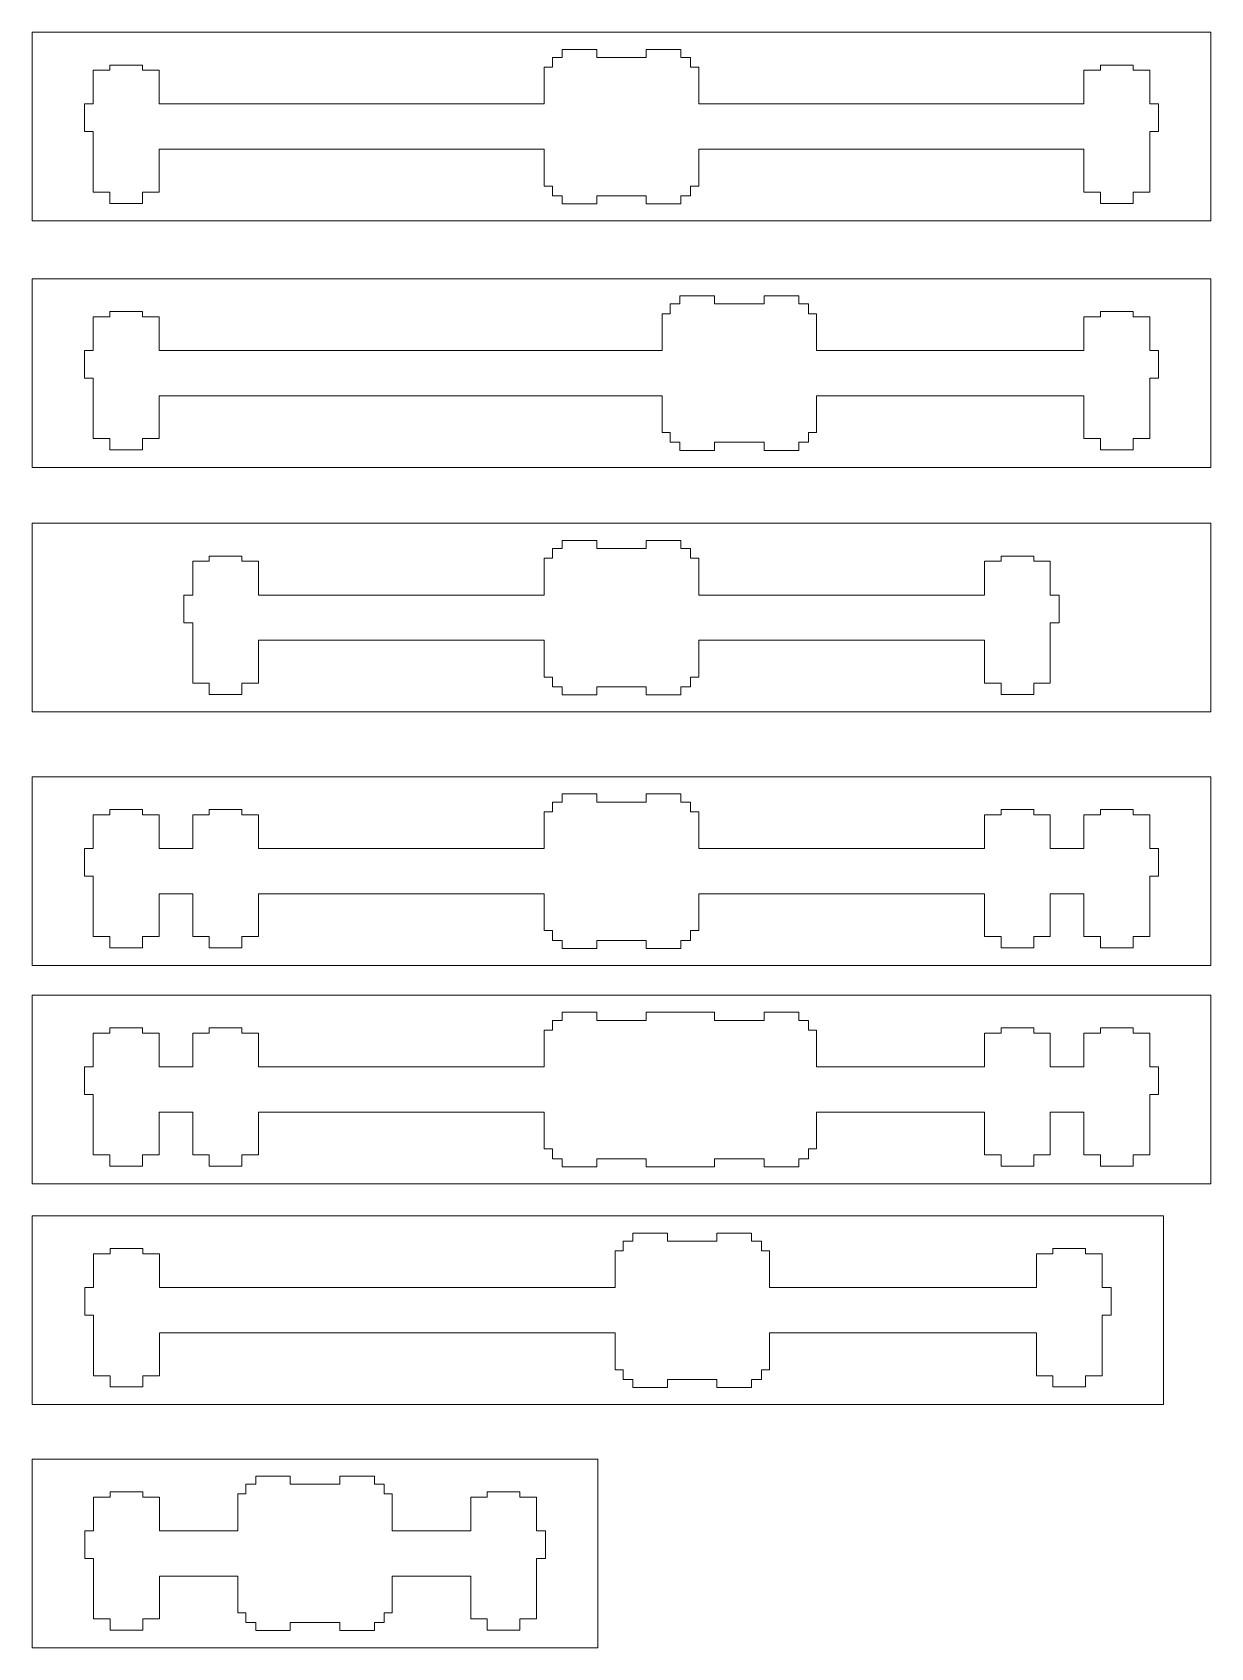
# Model space of a CAD drawing. Header units: millimetres. Extents: x -489 to 489, y -241 to 468.
# Drawn here: x 298.4 to 417.5, y -241.1 to -78 of the extents above; entities that cross this region are included whole.
import ezdxf

# ---------------------------------------------------------------- set-up
doc = ezdxf.new("R2010")
doc.units = ezdxf.units.MM
doc.header["$MEASUREMENT"] = 0
doc.layers.add('Layer 1', color=7, linetype='Continuous')

msp = doc.modelspace()

# ---------------------------------------------------------------- linework, layer by layer
at = {"layer": 'Layer 1', "color": 250, "lineweight": 9}
for points in [[(298.4269, -97.0614), (417.4893, -97.0614), (417.4893, -78.0114), (298.4269, -78.0114), (298.4269, -97.0614)], [(298.4269, -121.9568), (417.4893, -121.9568), (417.4893, -102.9068), (298.4269, -102.9068), (298.4269, -121.9568)], [(298.4269, -146.6485), (417.4893, -146.6485), (417.4893, -127.5985), (298.4269, -127.5985), (298.4269, -146.6485)], [(298.4269, -172.2537), (417.4893, -172.2537), (417.4893, -153.2037), (298.4269, -153.2037), (298.4269, -172.2537)], [(298.4269, -194.3027), (417.4893, -194.3027), (417.4893, -175.2527), (298.4269, -175.2527), (298.4269, -194.3027)], [(298.4269, -216.5947), (412.7269, -216.5947), (412.7269, -197.5447), (298.4269, -197.5447), (298.4269, -216.5947)], [(298.4269, -241.1447), (355.5769, -241.1447), (355.5769, -222.0947), (298.4269, -222.0947), (298.4269, -241.1447)]]:
    msp.add_lwpolyline(points, close=True, dxfattribs=at)
for points in [[(355.4537, -79.7386), (355.4537, -79.7386), (351.9536, -79.7386), (351.9536, -79.7386)], [(351.9536, -80.5514), (351.9536, -80.5514), (351.9536, -79.7386), (351.9536, -79.7386)], [(355.4537, -79.7386), (355.4537, -79.7386), (355.4537, -80.5514), (355.4537, -80.5514)], [(363.9627, -79.7386), (363.9627, -79.7386), (360.4626, -79.7386), (360.4626, -79.7386)], [(360.4626, -80.5514), (360.4626, -80.5514), (360.4626, -79.7386), (360.4626, -79.7386)], [(363.9627, -79.7386), (363.9627, -79.7386), (363.9627, -80.5514), (363.9627, -80.5514)], [(306.2691, -81.3134), (306.2691, -81.3134), (306.2691, -81.8468), (306.2691, -81.8468)], [(309.5711, -81.3134), (309.5711, -81.3134), (306.2691, -81.3134), (306.2691, -81.3134)], [(309.5711, -81.3134), (309.5711, -81.3134), (309.5711, -81.8468), (309.5711, -81.8468)], [(350.9731, -81.5318), (350.9731, -81.5318), (350.1603, -81.5318), (350.1603, -81.5318)], [(350.1603, -85.2504), (350.1603, -85.2504), (350.1603, -81.5318), (350.1603, -81.5318)], [(350.9731, -81.5318), (350.9731, -81.5318), (350.9731, -80.5514), (350.9731, -80.5514)], [(351.9536, -80.5514), (351.9536, -80.5514), (350.9731, -80.5514), (350.9731, -80.5514)], [(360.4626, -80.5514), (360.4626, -80.5514), (355.4537, -80.5514), (355.4537, -80.5514)], [(364.9431, -80.5514), (364.9431, -80.5514), (363.9627, -80.5514), (363.9627, -80.5514)], [(364.9431, -81.5318), (364.9431, -81.5318), (364.9431, -80.5514), (364.9431, -80.5514)], [(365.7559, -81.5318), (365.7559, -81.5318), (364.9431, -81.5318), (364.9431, -81.5318)], [(365.7559, -85.2504), (365.7559, -85.2504), (365.7559, -81.5318), (365.7559, -81.5318)], [(406.3451, -81.3134), (406.3451, -81.3134), (406.3451, -81.8468), (406.3451, -81.8468)], [(409.6471, -81.3134), (409.6471, -81.3134), (406.3451, -81.3134), (406.3451, -81.3134)], [(409.6471, -81.3134), (409.6471, -81.3134), (409.6471, -81.8468), (409.6471, -81.8468)], [(304.5927, -85.2504), (304.5927, -85.2504), (304.5927, -81.8468), (304.5927, -81.8468)], [(306.2691, -81.8468), (306.2691, -81.8468), (304.5927, -81.8468), (304.5927, -81.8468)], [(311.2475, -81.8468), (311.2475, -81.8468), (309.5711, -81.8468), (309.5711, -81.8468)], [(311.2475, -85.2504), (311.2475, -85.2504), (311.2475, -81.8468), (311.2475, -81.8468)], [(404.6687, -85.2504), (404.6687, -85.2504), (404.6687, -81.8468), (404.6687, -81.8468)], [(406.3451, -81.8468), (406.3451, -81.8468), (404.6687, -81.8468), (404.6687, -81.8468)], [(411.3235, -81.8468), (411.3235, -81.8468), (409.6471, -81.8468), (409.6471, -81.8468)], [(411.3235, -85.2504), (411.3235, -85.2504), (411.3235, -81.8468), (411.3235, -81.8468)], [(304.5927, -85.2504), (304.5927, -85.2504), (303.7037, -85.2504), (303.7037, -85.2504)], [(303.7037, -85.2504), (303.7037, -85.2504), (303.7037, -88.0444), (303.7037, -88.0444)], [(350.1603, -85.2504), (350.1603, -85.2504), (311.2475, -85.2504), (311.2475, -85.2504)], [(404.6687, -85.2504), (404.6687, -85.2504), (365.7559, -85.2504), (365.7559, -85.2504)], [(412.2125, -85.2504), (412.2125, -85.2504), (411.3235, -85.2504), (411.3235, -85.2504)], [(412.2125, -88.0444), (412.2125, -88.0444), (412.2125, -85.2504), (412.2125, -85.2504)], [(303.7037, -88.0444), (303.7037, -88.0444), (304.5927, -88.0444), (304.5927, -88.0444)], [(304.5927, -94.1404), (304.5927, -94.1404), (304.5927, -88.0444), (304.5927, -88.0444)], [(411.3235, -94.1404), (411.3235, -94.1404), (411.3235, -88.0444), (411.3235, -88.0444)], [(411.3235, -88.0444), (411.3235, -88.0444), (412.2125, -88.0444), (412.2125, -88.0444)], [(311.2475, -89.8224), (311.2475, -89.8224), (350.1603, -89.8224), (350.1603, -89.8224)], [(311.2475, -94.1404), (311.2475, -94.1404), (311.2475, -89.8224), (311.2475, -89.8224)], [(350.1603, -93.541), (350.1603, -93.541), (350.1603, -89.8224), (350.1603, -89.8224)], [(404.6687, -89.8224), (404.6687, -89.8224), (365.7559, -89.8224), (365.7559, -89.8224)], [(365.7559, -93.541), (365.7559, -93.541), (365.7559, -89.8224), (365.7559, -89.8224)], [(404.6687, -94.1404), (404.6687, -94.1404), (404.6687, -89.8224), (404.6687, -89.8224)], [(306.2691, -94.1404), (306.2691, -94.1404), (304.5927, -94.1404), (304.5927, -94.1404)], [(306.2691, -95.2834), (306.2691, -95.2834), (306.2691, -94.1404), (306.2691, -94.1404)], [(309.5711, -95.2834), (309.5711, -95.2834), (309.5711, -94.1404), (309.5711, -94.1404)], [(309.5711, -94.1404), (309.5711, -94.1404), (311.2475, -94.1404), (311.2475, -94.1404)], [(350.1603, -93.541), (350.1603, -93.541), (350.9731, -93.541), (350.9731, -93.541)], [(350.9731, -93.541), (350.9731, -93.541), (350.9731, -94.5214), (350.9731, -94.5214)], [(350.9731, -94.5214), (350.9731, -94.5214), (351.9536, -94.5214), (351.9536, -94.5214)], [(351.9536, -94.5214), (351.9536, -94.5214), (351.9536, -95.3342), (351.9536, -95.3342)], [(355.4537, -95.3342), (355.4537, -95.3342), (355.4537, -94.5214), (355.4537, -94.5214)], [(355.4537, -94.5214), (355.4537, -94.5214), (360.4626, -94.5214), (360.4626, -94.5214)], [(360.4626, -94.5214), (360.4626, -94.5214), (360.4626, -95.3342), (360.4626, -95.3342)], [(363.9627, -95.3342), (363.9627, -95.3342), (363.9627, -94.5214), (363.9627, -94.5214)], [(363.9627, -94.5214), (363.9627, -94.5214), (364.9431, -94.5214), (364.9431, -94.5214)], [(364.9431, -94.5214), (364.9431, -94.5214), (364.9431, -93.541), (364.9431, -93.541)], [(364.9431, -93.541), (364.9431, -93.541), (365.7559, -93.541), (365.7559, -93.541)], [(406.3451, -94.1404), (406.3451, -94.1404), (404.6687, -94.1404), (404.6687, -94.1404)], [(406.3451, -95.2834), (406.3451, -95.2834), (406.3451, -94.1404), (406.3451, -94.1404)], [(409.6471, -95.2834), (409.6471, -95.2834), (409.6471, -94.1404), (409.6471, -94.1404)], [(409.6471, -94.1404), (409.6471, -94.1404), (411.3235, -94.1404), (411.3235, -94.1404)], [(306.2691, -95.2834), (306.2691, -95.2834), (309.5711, -95.2834), (309.5711, -95.2834)], [(351.9536, -95.3342), (351.9536, -95.3342), (355.4537, -95.3342), (355.4537, -95.3342)], [(360.4626, -95.3342), (360.4626, -95.3342), (363.9627, -95.3342), (363.9627, -95.3342)], [(406.3451, -95.2834), (406.3451, -95.2834), (409.6471, -95.2834), (409.6471, -95.2834)], [(362.8769, -106.4272), (362.8769, -106.4272), (362.8769, -105.4468), (362.8769, -105.4468)], [(363.8574, -105.4468), (363.8574, -105.4468), (362.8769, -105.4468), (362.8769, -105.4468)], [(367.3575, -104.634), (367.3575, -104.634), (363.8574, -104.634), (363.8574, -104.634)], [(363.8574, -105.4468), (363.8574, -105.4468), (363.8574, -104.634), (363.8574, -104.634)], [(367.3575, -104.634), (367.3575, -104.634), (367.3575, -105.4468), (367.3575, -105.4468)], [(372.3664, -105.4468), (372.3664, -105.4468), (367.3575, -105.4468), (367.3575, -105.4468)], [(375.8665, -104.634), (375.8665, -104.634), (372.3664, -104.634), (372.3664, -104.634)], [(372.3664, -105.4468), (372.3664, -105.4468), (372.3664, -104.634), (372.3664, -104.634)], [(375.8665, -104.634), (375.8665, -104.634), (375.8665, -105.4468), (375.8665, -105.4468)], [(376.8469, -105.4468), (376.8469, -105.4468), (375.8665, -105.4468), (375.8665, -105.4468)], [(376.8469, -106.4272), (376.8469, -106.4272), (376.8469, -105.4468), (376.8469, -105.4468)], [(304.5927, -110.1458), (304.5927, -110.1458), (304.5927, -106.7422), (304.5927, -106.7422)], [(306.2691, -106.7422), (306.2691, -106.7422), (304.5927, -106.7422), (304.5927, -106.7422)], [(306.2691, -106.2088), (306.2691, -106.2088), (306.2691, -106.7422), (306.2691, -106.7422)], [(309.5711, -106.2088), (309.5711, -106.2088), (306.2691, -106.2088), (306.2691, -106.2088)], [(309.5711, -106.2088), (309.5711, -106.2088), (309.5711, -106.7422), (309.5711, -106.7422)], [(311.2475, -106.7422), (311.2475, -106.7422), (309.5711, -106.7422), (309.5711, -106.7422)], [(311.2475, -110.1458), (311.2475, -110.1458), (311.2475, -106.7422), (311.2475, -106.7422)], [(362.8769, -106.4272), (362.8769, -106.4272), (362.0641, -106.4272), (362.0641, -106.4272)], [(362.0641, -110.1458), (362.0641, -110.1458), (362.0641, -106.4272), (362.0641, -106.4272)], [(377.6597, -106.4272), (377.6597, -106.4272), (376.8469, -106.4272), (376.8469, -106.4272)], [(377.6597, -110.1458), (377.6597, -110.1458), (377.6597, -106.4272), (377.6597, -106.4272)], [(404.6687, -110.1458), (404.6687, -110.1458), (404.6687, -106.7422), (404.6687, -106.7422)], [(406.3451, -106.7422), (406.3451, -106.7422), (404.6687, -106.7422), (404.6687, -106.7422)], [(406.3451, -106.2088), (406.3451, -106.2088), (406.3451, -106.7422), (406.3451, -106.7422)], [(409.6471, -106.2088), (409.6471, -106.2088), (406.3451, -106.2088), (406.3451, -106.2088)], [(409.6471, -106.2088), (409.6471, -106.2088), (409.6471, -106.7422), (409.6471, -106.7422)], [(411.3235, -106.7422), (411.3235, -106.7422), (409.6471, -106.7422), (409.6471, -106.7422)], [(411.3235, -110.1458), (411.3235, -110.1458), (411.3235, -106.7422), (411.3235, -106.7422)], [(304.5927, -110.1458), (304.5927, -110.1458), (303.7037, -110.1458), (303.7037, -110.1458)], [(303.7037, -110.1458), (303.7037, -110.1458), (303.7037, -112.9398), (303.7037, -112.9398)], [(362.0641, -110.1458), (362.0641, -110.1458), (311.2475, -110.1458), (311.2475, -110.1458)], [(404.6687, -110.1458), (404.6687, -110.1458), (377.6615, -110.1458), (377.6615, -110.1458)], [(412.2125, -110.1458), (412.2125, -110.1458), (411.3235, -110.1458), (411.3235, -110.1458)], [(412.2125, -112.9398), (412.2125, -112.9398), (412.2125, -110.1458), (412.2125, -110.1458)], [(303.7037, -112.9398), (303.7037, -112.9398), (304.5927, -112.9398), (304.5927, -112.9398)], [(304.5927, -119.0358), (304.5927, -119.0358), (304.5927, -112.9398), (304.5927, -112.9398)], [(411.3235, -119.0358), (411.3235, -119.0358), (411.3235, -112.9398), (411.3235, -112.9398)], [(411.3235, -112.9398), (411.3235, -112.9398), (412.2125, -112.9398), (412.2125, -112.9398)], [(311.2475, -114.7178), (311.2475, -114.7178), (362.0641, -114.7178), (362.0641, -114.7178)], [(311.2475, -119.0358), (311.2475, -119.0358), (311.2475, -114.7178), (311.2475, -114.7178)], [(362.0641, -118.4364), (362.0641, -118.4364), (362.0641, -114.7178), (362.0641, -114.7178)], [(377.6597, -118.4364), (377.6597, -118.4364), (377.6597, -114.7178), (377.6597, -114.7178)], [(404.6687, -114.7178), (404.6687, -114.7178), (377.6634, -114.7178), (377.6634, -114.7178)], [(404.6687, -119.0358), (404.6687, -119.0358), (404.6687, -114.7178), (404.6687, -114.7178)], [(306.2691, -119.0358), (306.2691, -119.0358), (304.5927, -119.0358), (304.5927, -119.0358)], [(306.2691, -120.1788), (306.2691, -120.1788), (306.2691, -119.0358), (306.2691, -119.0358)], [(309.5711, -120.1788), (309.5711, -120.1788), (309.5711, -119.0358), (309.5711, -119.0358)], [(309.5711, -119.0358), (309.5711, -119.0358), (311.2475, -119.0358), (311.2475, -119.0358)], [(362.0641, -118.4364), (362.0641, -118.4364), (362.8769, -118.4364), (362.8769, -118.4364)], [(362.8769, -118.4364), (362.8769, -118.4364), (362.8769, -119.4168), (362.8769, -119.4168)], [(376.8469, -119.4168), (376.8469, -119.4168), (376.8469, -118.4364), (376.8469, -118.4364)], [(376.8469, -118.4364), (376.8469, -118.4364), (377.6597, -118.4364), (377.6597, -118.4364)], [(406.3451, -119.0358), (406.3451, -119.0358), (404.6687, -119.0358), (404.6687, -119.0358)], [(406.3451, -120.1788), (406.3451, -120.1788), (406.3451, -119.0358), (406.3451, -119.0358)], [(409.6471, -120.1788), (409.6471, -120.1788), (409.6471, -119.0358), (409.6471, -119.0358)], [(409.6471, -119.0358), (409.6471, -119.0358), (411.3235, -119.0358), (411.3235, -119.0358)], [(306.2691, -120.1788), (306.2691, -120.1788), (309.5711, -120.1788), (309.5711, -120.1788)], [(362.8769, -119.4168), (362.8769, -119.4168), (363.8574, -119.4168), (363.8574, -119.4168)], [(363.8574, -119.4168), (363.8574, -119.4168), (363.8574, -120.2296), (363.8574, -120.2296)], [(363.8574, -120.2296), (363.8574, -120.2296), (367.3575, -120.2296), (367.3575, -120.2296)], [(367.3575, -120.2296), (367.3575, -120.2296), (367.3575, -119.4168), (367.3575, -119.4168)], [(367.3575, -119.4168), (367.3575, -119.4168), (372.3664, -119.4168), (372.3664, -119.4168)], [(372.3664, -119.4168), (372.3664, -119.4168), (372.3664, -120.2296), (372.3664, -120.2296)], [(372.3664, -120.2296), (372.3664, -120.2296), (375.8665, -120.2296), (375.8665, -120.2296)], [(375.8665, -120.2296), (375.8665, -120.2296), (375.8665, -119.4168), (375.8665, -119.4168)], [(375.8665, -119.4168), (375.8665, -119.4168), (376.8469, -119.4168), (376.8469, -119.4168)], [(406.3451, -120.1788), (406.3451, -120.1788), (409.6471, -120.1788), (409.6471, -120.1788)], [(350.9731, -131.1189), (350.9731, -131.1189), (350.9731, -130.1385), (350.9731, -130.1385)], [(351.9536, -130.1385), (351.9536, -130.1385), (350.9731, -130.1385), (350.9731, -130.1385)], [(355.4537, -129.3257), (355.4537, -129.3257), (351.9536, -129.3257), (351.9536, -129.3257)], [(351.9536, -130.1385), (351.9536, -130.1385), (351.9536, -129.3257), (351.9536, -129.3257)], [(355.4537, -129.3257), (355.4537, -129.3257), (355.4537, -130.1385), (355.4537, -130.1385)], [(360.4626, -130.1385), (360.4626, -130.1385), (355.4537, -130.1385), (355.4537, -130.1385)], [(363.9627, -129.3257), (363.9627, -129.3257), (360.4626, -129.3257), (360.4626, -129.3257)], [(360.4626, -130.1385), (360.4626, -130.1385), (360.4626, -129.3257), (360.4626, -129.3257)], [(363.9627, -129.3257), (363.9627, -129.3257), (363.9627, -130.1385), (363.9627, -130.1385)], [(364.9431, -130.1385), (364.9431, -130.1385), (363.9627, -130.1385), (363.9627, -130.1385)], [(364.9431, -131.1189), (364.9431, -131.1189), (364.9431, -130.1385), (364.9431, -130.1385)], [(314.6307, -134.8375), (314.6307, -134.8375), (314.6307, -131.4339), (314.6307, -131.4339)], [(316.3071, -131.4339), (316.3071, -131.4339), (314.6307, -131.4339), (314.6307, -131.4339)], [(316.3071, -130.9005), (316.3071, -130.9005), (316.3071, -131.4339), (316.3071, -131.4339)], [(319.6091, -130.9005), (319.6091, -130.9005), (316.3071, -130.9005), (316.3071, -130.9005)], [(319.6091, -130.9005), (319.6091, -130.9005), (319.6091, -131.4339), (319.6091, -131.4339)], [(321.2855, -131.4339), (321.2855, -131.4339), (319.6091, -131.4339), (319.6091, -131.4339)], [(321.2855, -134.8375), (321.2855, -134.8375), (321.2855, -131.4339), (321.2855, -131.4339)], [(350.9731, -131.1189), (350.9731, -131.1189), (350.1603, -131.1189), (350.1603, -131.1189)], [(350.1603, -134.8375), (350.1603, -134.8375), (350.1603, -131.1189), (350.1603, -131.1189)], [(365.7559, -131.1189), (365.7559, -131.1189), (364.9431, -131.1189), (364.9431, -131.1189)], [(365.7559, -134.8375), (365.7559, -134.8375), (365.7559, -131.1189), (365.7559, -131.1189)], [(394.6307, -134.8375), (394.6307, -134.8375), (394.6307, -131.4339), (394.6307, -131.4339)], [(394.6307, -131.4339), (394.6307, -131.4339), (396.3071, -131.4339), (396.3071, -131.4339)], [(396.3071, -130.9005), (396.3071, -130.9005), (396.3071, -131.4339), (396.3071, -131.4339)], [(396.3071, -130.9005), (396.3071, -130.9005), (399.6091, -130.9005), (399.6091, -130.9005)], [(399.6091, -130.9005), (399.6091, -130.9005), (399.6091, -131.4339), (399.6091, -131.4339)], [(399.6091, -131.4339), (399.6091, -131.4339), (401.2855, -131.4339), (401.2855, -131.4339)], [(401.2855, -134.8375), (401.2855, -134.8375), (401.2855, -131.4339), (401.2855, -131.4339)], [(314.6307, -134.8375), (314.6307, -134.8375), (313.7417, -134.8375), (313.7417, -134.8375)], [(313.7417, -134.8375), (313.7417, -134.8375), (313.7417, -137.6315), (313.7417, -137.6315)], [(350.1603, -134.8375), (350.1603, -134.8375), (321.2855, -134.8375), (321.2855, -134.8375)], [(365.7559, -134.8375), (365.7559, -134.8375), (394.6307, -134.8375), (394.6307, -134.8375)], [(401.2855, -134.8375), (401.2855, -134.8375), (402.1745, -134.8375), (402.1745, -134.8375)], [(402.1745, -134.8375), (402.1745, -134.8375), (402.1745, -137.6315), (402.1745, -137.6315)], [(313.7417, -137.6315), (313.7417, -137.6315), (314.6307, -137.6315), (314.6307, -137.6315)], [(314.6307, -143.7275), (314.6307, -143.7275), (314.6307, -137.6315), (314.6307, -137.6315)], [(402.1745, -137.6315), (402.1745, -137.6315), (401.2855, -137.6315), (401.2855, -137.6315)], [(401.2855, -143.7275), (401.2855, -143.7275), (401.2855, -137.6315), (401.2855, -137.6315)], [(321.2855, -139.4095), (321.2855, -139.4095), (350.1603, -139.4095), (350.1603, -139.4095)], [(321.2855, -143.7275), (321.2855, -143.7275), (321.2855, -139.4095), (321.2855, -139.4095)], [(350.1603, -143.1281), (350.1603, -143.1281), (350.1603, -139.4095), (350.1603, -139.4095)], [(394.6307, -139.4095), (394.6307, -139.4095), (365.7559, -139.4095), (365.7559, -139.4095)], [(365.7559, -143.1281), (365.7559, -143.1281), (365.7559, -139.4095), (365.7559, -139.4095)], [(394.6307, -143.7275), (394.6307, -143.7275), (394.6307, -139.4095), (394.6307, -139.4095)], [(350.1603, -143.1281), (350.1603, -143.1281), (350.9731, -143.1281), (350.9731, -143.1281)], [(350.9731, -143.1281), (350.9731, -143.1281), (350.9731, -144.1085), (350.9731, -144.1085)], [(364.9431, -144.1085), (364.9431, -144.1085), (364.9431, -143.1281), (364.9431, -143.1281)], [(364.9431, -143.1281), (364.9431, -143.1281), (365.7559, -143.1281), (365.7559, -143.1281)], [(316.3071, -143.7275), (316.3071, -143.7275), (314.6307, -143.7275), (314.6307, -143.7275)], [(316.3071, -144.8705), (316.3071, -144.8705), (316.3071, -143.7275), (316.3071, -143.7275)], [(316.3071, -144.8705), (316.3071, -144.8705), (319.6091, -144.8705), (319.6091, -144.8705)], [(319.6091, -144.8705), (319.6091, -144.8705), (319.6091, -143.7275), (319.6091, -143.7275)], [(319.6091, -143.7275), (319.6091, -143.7275), (321.2855, -143.7275), (321.2855, -143.7275)], [(350.9731, -144.1085), (350.9731, -144.1085), (351.9536, -144.1085), (351.9536, -144.1085)], [(351.9536, -144.1085), (351.9536, -144.1085), (351.9536, -144.9213), (351.9536, -144.9213)], [(351.9536, -144.9213), (351.9536, -144.9213), (355.4537, -144.9213), (355.4537, -144.9213)], [(355.4537, -144.9213), (355.4537, -144.9213), (355.4537, -144.1085), (355.4537, -144.1085)], [(355.4537, -144.1085), (355.4537, -144.1085), (360.4626, -144.1085), (360.4626, -144.1085)], [(360.4626, -144.1085), (360.4626, -144.1085), (360.4626, -144.9213), (360.4626, -144.9213)], [(360.4626, -144.9213), (360.4626, -144.9213), (363.9627, -144.9213), (363.9627, -144.9213)], [(363.9627, -144.9213), (363.9627, -144.9213), (363.9627, -144.1085), (363.9627, -144.1085)], [(363.9627, -144.1085), (363.9627, -144.1085), (364.9431, -144.1085), (364.9431, -144.1085)], [(396.3071, -143.7275), (396.3071, -143.7275), (394.6307, -143.7275), (394.6307, -143.7275)], [(396.3071, -144.8705), (396.3071, -144.8705), (396.3071, -143.7275), (396.3071, -143.7275)], [(399.6091, -144.8705), (399.6091, -144.8705), (396.3071, -144.8705), (396.3071, -144.8705)], [(399.6091, -144.8705), (399.6091, -144.8705), (399.6091, -143.7275), (399.6091, -143.7275)], [(399.6091, -143.7275), (399.6091, -143.7275), (401.2855, -143.7275), (401.2855, -143.7275)], [(355.4538, -154.9309), (355.4538, -154.9309), (351.9537, -154.9309), (351.9537, -154.9309)], [(351.9537, -155.7437), (351.9537, -155.7437), (351.9537, -154.9309), (351.9537, -154.9309)], [(355.4538, -154.9309), (355.4538, -154.9309), (355.4538, -155.7437), (355.4538, -155.7437)], [(363.9628, -154.9309), (363.9628, -154.9309), (360.4627, -154.9309), (360.4627, -154.9309)], [(360.4627, -155.7437), (360.4627, -155.7437), (360.4627, -154.9309), (360.4627, -154.9309)], [(363.9628, -154.9309), (363.9628, -154.9309), (363.9628, -155.7437), (363.9628, -155.7437)], [(306.2692, -156.5057), (306.2692, -156.5057), (306.2692, -157.0391), (306.2692, -157.0391)], [(309.5712, -156.5057), (309.5712, -156.5057), (306.2692, -156.5057), (306.2692, -156.5057)], [(309.5712, -156.5057), (309.5712, -156.5057), (309.5712, -157.0391), (309.5712, -157.0391)], [(316.3072, -156.5057), (316.3072, -156.5057), (316.3072, -157.0391), (316.3072, -157.0391)], [(319.6092, -156.5057), (319.6092, -156.5057), (316.3072, -156.5057), (316.3072, -156.5057)], [(319.6092, -156.5057), (319.6092, -156.5057), (319.6092, -157.0391), (319.6092, -157.0391)], [(351.9537, -155.7437), (351.9537, -155.7437), (350.9732, -155.7437), (350.9732, -155.7437)], [(350.9732, -156.7241), (350.9732, -156.7241), (350.9732, -155.7437), (350.9732, -155.7437)], [(360.4627, -155.7437), (360.4627, -155.7437), (355.4538, -155.7437), (355.4538, -155.7437)], [(364.9432, -155.7437), (364.9432, -155.7437), (363.9628, -155.7437), (363.9628, -155.7437)], [(364.9432, -156.7241), (364.9432, -156.7241), (364.9432, -155.7437), (364.9432, -155.7437)], [(396.3072, -156.5057), (396.3072, -156.5057), (396.3072, -157.0391), (396.3072, -157.0391)], [(396.3072, -156.5057), (396.3072, -156.5057), (399.6092, -156.5057), (399.6092, -156.5057)], [(399.6092, -156.5057), (399.6092, -156.5057), (399.6092, -157.0391), (399.6092, -157.0391)], [(406.3452, -156.5057), (406.3452, -156.5057), (406.3452, -157.0391), (406.3452, -157.0391)], [(409.6472, -156.5057), (409.6472, -156.5057), (406.3452, -156.5057), (406.3452, -156.5057)], [(409.6472, -156.5057), (409.6472, -156.5057), (409.6472, -157.0391), (409.6472, -157.0391)], [(304.5928, -160.4427), (304.5928, -160.4427), (304.5928, -157.0391), (304.5928, -157.0391)], [(306.2692, -157.0391), (306.2692, -157.0391), (304.5928, -157.0391), (304.5928, -157.0391)], [(311.2476, -157.0391), (311.2476, -157.0391), (309.5712, -157.0391), (309.5712, -157.0391)], [(311.2476, -160.4427), (311.2476, -160.4427), (311.2476, -157.0391), (311.2476, -157.0391)], [(314.6308, -160.4427), (314.6308, -160.4427), (314.6308, -157.0391), (314.6308, -157.0391)], [(316.3072, -157.0391), (316.3072, -157.0391), (314.6308, -157.0391), (314.6308, -157.0391)], [(321.2856, -157.0391), (321.2856, -157.0391), (319.6092, -157.0391), (319.6092, -157.0391)], [(321.2856, -160.4427), (321.2856, -160.4427), (321.2856, -157.0391), (321.2856, -157.0391)], [(350.9732, -156.7241), (350.9732, -156.7241), (350.1604, -156.7241), (350.1604, -156.7241)], [(350.1604, -160.4427), (350.1604, -160.4427), (350.1604, -156.7241), (350.1604, -156.7241)], [(364.9432, -156.7241), (364.9432, -156.7241), (365.756, -156.7241), (365.756, -156.7241)], [(365.756, -160.4427), (365.756, -160.4427), (365.756, -156.7241), (365.756, -156.7241)], [(394.6308, -160.4427), (394.6308, -160.4427), (394.6308, -157.0391), (394.6308, -157.0391)], [(394.6308, -157.0391), (394.6308, -157.0391), (396.3072, -157.0391), (396.3072, -157.0391)], [(399.6092, -157.0391), (399.6092, -157.0391), (401.2856, -157.0391), (401.2856, -157.0391)], [(401.2856, -160.4427), (401.2856, -160.4427), (401.2856, -157.0391), (401.2856, -157.0391)], [(404.6688, -160.4427), (404.6688, -160.4427), (404.6688, -157.0391), (404.6688, -157.0391)], [(406.3452, -157.0391), (406.3452, -157.0391), (404.6688, -157.0391), (404.6688, -157.0391)], [(411.3236, -157.0391), (411.3236, -157.0391), (409.6472, -157.0391), (409.6472, -157.0391)], [(411.3236, -160.4427), (411.3236, -160.4427), (411.3236, -157.0391), (411.3236, -157.0391)], [(304.5928, -160.4427), (304.5928, -160.4427), (303.7038, -160.4427), (303.7038, -160.4427)], [(303.7038, -160.4427), (303.7038, -160.4427), (303.7038, -163.2367), (303.7038, -163.2367)], [(314.6308, -160.4427), (314.6308, -160.4427), (311.2476, -160.4427), (311.2476, -160.4427)], [(350.1604, -160.4427), (350.1604, -160.4427), (321.2856, -160.4427), (321.2856, -160.4427)], [(394.6308, -160.4427), (394.6308, -160.4427), (365.756, -160.4427), (365.756, -160.4427)], [(401.2856, -160.4427), (401.2856, -160.4427), (404.6688, -160.4427), (404.6688, -160.4427)], [(412.2126, -160.4427), (412.2126, -160.4427), (411.3236, -160.4427), (411.3236, -160.4427)], [(412.2126, -163.2367), (412.2126, -163.2367), (412.2126, -160.4427), (412.2126, -160.4427)], [(303.7038, -163.2367), (303.7038, -163.2367), (304.5928, -163.2367), (304.5928, -163.2367)], [(304.5928, -169.3327), (304.5928, -169.3327), (304.5928, -163.2367), (304.5928, -163.2367)], [(411.3236, -169.3327), (411.3236, -169.3327), (411.3236, -163.2367), (411.3236, -163.2367)], [(411.3236, -163.2367), (411.3236, -163.2367), (412.2126, -163.2367), (412.2126, -163.2367)], [(311.2476, -165.0147), (311.2476, -165.0147), (314.6308, -165.0147), (314.6308, -165.0147)], [(311.2476, -169.3327), (311.2476, -169.3327), (311.2476, -165.0147), (311.2476, -165.0147)], [(314.6308, -169.3327), (314.6308, -169.3327), (314.6308, -165.0147), (314.6308, -165.0147)], [(321.2856, -165.0147), (321.2856, -165.0147), (350.1604, -165.0147), (350.1604, -165.0147)], [(321.2856, -169.3327), (321.2856, -169.3327), (321.2856, -165.0147), (321.2856, -165.0147)], [(350.1604, -168.7333), (350.1604, -168.7333), (350.1604, -165.0147), (350.1604, -165.0147)], [(394.6308, -165.0147), (394.6308, -165.0147), (365.756, -165.0147), (365.756, -165.0147)], [(365.756, -168.7333), (365.756, -168.7333), (365.756, -165.0147), (365.756, -165.0147)], [(394.6308, -169.3327), (394.6308, -169.3327), (394.6308, -165.0147), (394.6308, -165.0147)], [(404.6688, -165.0147), (404.6688, -165.0147), (401.2856, -165.0147), (401.2856, -165.0147)], [(401.2856, -169.3327), (401.2856, -169.3327), (401.2856, -165.0147), (401.2856, -165.0147)], [(404.6688, -169.3327), (404.6688, -169.3327), (404.6688, -165.0147), (404.6688, -165.0147)], [(306.2692, -169.3327), (306.2692, -169.3327), (304.5928, -169.3327), (304.5928, -169.3327)], [(306.2692, -170.4757), (306.2692, -170.4757), (306.2692, -169.3327), (306.2692, -169.3327)], [(309.5712, -170.4757), (309.5712, -170.4757), (309.5712, -169.3327), (309.5712, -169.3327)], [(309.5712, -169.3327), (309.5712, -169.3327), (311.2476, -169.3327), (311.2476, -169.3327)], [(316.3072, -169.3327), (316.3072, -169.3327), (314.6308, -169.3327), (314.6308, -169.3327)], [(316.3072, -170.4757), (316.3072, -170.4757), (316.3072, -169.3327), (316.3072, -169.3327)], [(319.6092, -170.4757), (319.6092, -170.4757), (319.6092, -169.3327), (319.6092, -169.3327)], [(319.6092, -169.3327), (319.6092, -169.3327), (321.2856, -169.3327), (321.2856, -169.3327)], [(350.1604, -168.7333), (350.1604, -168.7333), (350.9732, -168.7333), (350.9732, -168.7333)], [(350.9732, -168.7333), (350.9732, -168.7333), (350.9732, -169.7137), (350.9732, -169.7137)], [(365.756, -168.7333), (365.756, -168.7333), (364.9432, -168.7333), (364.9432, -168.7333)], [(364.9432, -168.7333), (364.9432, -168.7333), (364.9432, -169.7137), (364.9432, -169.7137)], [(396.3072, -169.3327), (396.3072, -169.3327), (394.6308, -169.3327), (394.6308, -169.3327)], [(396.3072, -170.4757), (396.3072, -170.4757), (396.3072, -169.3327), (396.3072, -169.3327)], [(399.6092, -170.4757), (399.6092, -170.4757), (399.6092, -169.3327), (399.6092, -169.3327)], [(399.6092, -169.3327), (399.6092, -169.3327), (401.2856, -169.3327), (401.2856, -169.3327)], [(406.3452, -169.3327), (406.3452, -169.3327), (404.6688, -169.3327), (404.6688, -169.3327)], [(406.3452, -170.4757), (406.3452, -170.4757), (406.3452, -169.3327), (406.3452, -169.3327)], [(409.6472, -170.4757), (409.6472, -170.4757), (409.6472, -169.3327), (409.6472, -169.3327)], [(409.6472, -169.3327), (409.6472, -169.3327), (411.3236, -169.3327), (411.3236, -169.3327)], [(306.2692, -170.4757), (306.2692, -170.4757), (309.5712, -170.4757), (309.5712, -170.4757)], [(316.3072, -170.4757), (316.3072, -170.4757), (319.6092, -170.4757), (319.6092, -170.4757)], [(350.9732, -169.7137), (350.9732, -169.7137), (351.9537, -169.7137), (351.9537, -169.7137)], [(351.9537, -169.7137), (351.9537, -169.7137), (351.9537, -170.5265), (351.9537, -170.5265)], [(351.9537, -170.5265), (351.9537, -170.5265), (355.4538, -170.5265), (355.4538, -170.5265)], [(355.4538, -170.5265), (355.4538, -170.5265), (355.4538, -169.7137), (355.4538, -169.7137)], [(355.4538, -169.7137), (355.4538, -169.7137), (360.4627, -169.7137), (360.4627, -169.7137)], [(360.4627, -169.7137), (360.4627, -169.7137), (360.4627, -170.5265), (360.4627, -170.5265)], [(360.4627, -170.5265), (360.4627, -170.5265), (363.9628, -170.5265), (363.9628, -170.5265)], [(363.9628, -170.5265), (363.9628, -170.5265), (363.9628, -169.7137), (363.9628, -169.7137)], [(363.9628, -169.7137), (363.9628, -169.7137), (364.9432, -169.7137), (364.9432, -169.7137)], [(399.6092, -170.4757), (399.6092, -170.4757), (396.3072, -170.4757), (396.3072, -170.4757)], [(406.3452, -170.4757), (406.3452, -170.4757), (409.6472, -170.4757), (409.6472, -170.4757)], [(351.9537, -177.7927), (351.9537, -177.7927), (350.9732, -177.7927), (350.9732, -177.7927)], [(350.9732, -178.7731), (350.9732, -178.7731), (350.9732, -177.7927), (350.9732, -177.7927)], [(355.4538, -176.9799), (355.4538, -176.9799), (351.9537, -176.9799), (351.9537, -176.9799)], [(351.9537, -177.7927), (351.9537, -177.7927), (351.9537, -176.9799), (351.9537, -176.9799)], [(355.4538, -176.9799), (355.4538, -176.9799), (355.4538, -177.7927), (355.4538, -177.7927)], [(360.4627, -177.7927), (360.4627, -177.7927), (355.4538, -177.7927), (355.4538, -177.7927)], [(367.3575, -176.9799), (367.3575, -176.9799), (360.4627, -176.9799), (360.4627, -176.9799)], [(360.4627, -177.7927), (360.4627, -177.7927), (360.4627, -176.9799), (360.4627, -176.9799)], [(367.3575, -176.9799), (367.3575, -176.9799), (367.3575, -177.7927), (367.3575, -177.7927)], [(372.3664, -177.7927), (372.3664, -177.7927), (367.3575, -177.7927), (367.3575, -177.7927)], [(375.8665, -176.9799), (375.8665, -176.9799), (372.3664, -176.9799), (372.3664, -176.9799)], [(372.3664, -177.7927), (372.3664, -177.7927), (372.3664, -176.9799), (372.3664, -176.9799)], [(375.8665, -176.9799), (375.8665, -176.9799), (375.8665, -177.7927), (375.8665, -177.7927)], [(376.8469, -177.7927), (376.8469, -177.7927), (375.8665, -177.7927), (375.8665, -177.7927)], [(376.8469, -178.7731), (376.8469, -178.7731), (376.8469, -177.7927), (376.8469, -177.7927)], [(304.5928, -182.4917), (304.5928, -182.4917), (304.5928, -179.0881), (304.5928, -179.0881)], [(306.2692, -179.0881), (306.2692, -179.0881), (304.5928, -179.0881), (304.5928, -179.0881)], [(306.2692, -178.5547), (306.2692, -178.5547), (306.2692, -179.0881), (306.2692, -179.0881)], [(309.5712, -178.5547), (309.5712, -178.5547), (306.2692, -178.5547), (306.2692, -178.5547)], [(309.5712, -178.5547), (309.5712, -178.5547), (309.5712, -179.0881), (309.5712, -179.0881)], [(311.2476, -179.0881), (311.2476, -179.0881), (309.5712, -179.0881), (309.5712, -179.0881)], [(311.2476, -182.4917), (311.2476, -182.4917), (311.2476, -179.0881), (311.2476, -179.0881)], [(314.6308, -182.4917), (314.6308, -182.4917), (314.6308, -179.0881), (314.6308, -179.0881)], [(316.3072, -179.0881), (316.3072, -179.0881), (314.6308, -179.0881), (314.6308, -179.0881)], [(316.3072, -178.5547), (316.3072, -178.5547), (316.3072, -179.0881), (316.3072, -179.0881)], [(319.6092, -178.5547), (319.6092, -178.5547), (316.3072, -178.5547), (316.3072, -178.5547)], [(319.6092, -178.5547), (319.6092, -178.5547), (319.6092, -179.0881), (319.6092, -179.0881)], [(321.2856, -179.0881), (321.2856, -179.0881), (319.6092, -179.0881), (319.6092, -179.0881)], [(321.2856, -182.4917), (321.2856, -182.4917), (321.2856, -179.0881), (321.2856, -179.0881)], [(350.9732, -178.7731), (350.9732, -178.7731), (350.1604, -178.7731), (350.1604, -178.7731)], [(350.1604, -182.4917), (350.1604, -182.4917), (350.1604, -178.7731), (350.1604, -178.7731)], [(376.8469, -178.7731), (376.8469, -178.7731), (377.6597, -178.7731), (377.6597, -178.7731)], [(377.6597, -182.4917), (377.6597, -182.4917), (377.6597, -178.7731), (377.6597, -178.7731)], [(394.6308, -182.4917), (394.6308, -182.4917), (394.6308, -179.0881), (394.6308, -179.0881)], [(394.6308, -179.0881), (394.6308, -179.0881), (396.3072, -179.0881), (396.3072, -179.0881)], [(396.3072, -178.5547), (396.3072, -178.5547), (396.3072, -179.0881), (396.3072, -179.0881)], [(396.3072, -178.5547), (396.3072, -178.5547), (399.6092, -178.5547), (399.6092, -178.5547)], [(399.6092, -178.5547), (399.6092, -178.5547), (399.6092, -179.0881), (399.6092, -179.0881)], [(399.6092, -179.0881), (399.6092, -179.0881), (401.2856, -179.0881), (401.2856, -179.0881)], [(401.2856, -182.4917), (401.2856, -182.4917), (401.2856, -179.0881), (401.2856, -179.0881)], [(404.6688, -182.4917), (404.6688, -182.4917), (404.6688, -179.0881), (404.6688, -179.0881)], [(406.3452, -179.0881), (406.3452, -179.0881), (404.6688, -179.0881), (404.6688, -179.0881)], [(406.3452, -178.5547), (406.3452, -178.5547), (406.3452, -179.0881), (406.3452, -179.0881)], [(409.6472, -178.5547), (409.6472, -178.5547), (406.3452, -178.5547), (406.3452, -178.5547)], [(409.6472, -178.5547), (409.6472, -178.5547), (409.6472, -179.0881), (409.6472, -179.0881)], [(411.3236, -179.0881), (411.3236, -179.0881), (409.6472, -179.0881), (409.6472, -179.0881)], [(411.3236, -182.4917), (411.3236, -182.4917), (411.3236, -179.0881), (411.3236, -179.0881)], [(304.5928, -182.4917), (304.5928, -182.4917), (303.7038, -182.4917), (303.7038, -182.4917)], [(303.7038, -182.4917), (303.7038, -182.4917), (303.7038, -185.2857), (303.7038, -185.2857)], [(314.6308, -182.4917), (314.6308, -182.4917), (311.2476, -182.4917), (311.2476, -182.4917)], [(350.1604, -182.4917), (350.1604, -182.4917), (321.2856, -182.4917), (321.2856, -182.4917)], [(394.6308, -182.4917), (394.6308, -182.4917), (377.6597, -182.4917), (377.6597, -182.4917)], [(401.2856, -182.4917), (401.2856, -182.4917), (404.6688, -182.4917), (404.6688, -182.4917)], [(412.2126, -182.4917), (412.2126, -182.4917), (411.3236, -182.4917), (411.3236, -182.4917)], [(412.2126, -185.2857), (412.2126, -185.2857), (412.2126, -182.4917), (412.2126, -182.4917)], [(303.7038, -185.2857), (303.7038, -185.2857), (304.5928, -185.2857), (304.5928, -185.2857)], [(304.5928, -191.3817), (304.5928, -191.3817), (304.5928, -185.2857), (304.5928, -185.2857)], [(411.3236, -191.3817), (411.3236, -191.3817), (411.3236, -185.2857), (411.3236, -185.2857)], [(411.3236, -185.2857), (411.3236, -185.2857), (412.2126, -185.2857), (412.2126, -185.2857)], [(311.2476, -187.0637), (311.2476, -187.0637), (314.6308, -187.0637), (314.6308, -187.0637)], [(311.2476, -191.3817), (311.2476, -191.3817), (311.2476, -187.0637), (311.2476, -187.0637)], [(314.6308, -191.3817), (314.6308, -191.3817), (314.6308, -187.0637), (314.6308, -187.0637)], [(321.2856, -187.0637), (321.2856, -187.0637), (350.1604, -187.0637), (350.1604, -187.0637)], [(321.2856, -191.3817), (321.2856, -191.3817), (321.2856, -187.0637), (321.2856, -187.0637)], [(350.1604, -190.7823), (350.1604, -190.7823), (350.1604, -187.0637), (350.1604, -187.0637)], [(394.6308, -187.0637), (394.6308, -187.0637), (377.6597, -187.0637), (377.6597, -187.0637)], [(377.6597, -190.7823), (377.6597, -190.7823), (377.6597, -187.0637), (377.6597, -187.0637)], [(394.6308, -191.3817), (394.6308, -191.3817), (394.6308, -187.0637), (394.6308, -187.0637)], [(404.6688, -187.0637), (404.6688, -187.0637), (401.2856, -187.0637), (401.2856, -187.0637)], [(401.2856, -191.3817), (401.2856, -191.3817), (401.2856, -187.0637), (401.2856, -187.0637)], [(404.6688, -191.3817), (404.6688, -191.3817), (404.6688, -187.0637), (404.6688, -187.0637)], [(350.1604, -190.7823), (350.1604, -190.7823), (350.9732, -190.7823), (350.9732, -190.7823)], [(350.9732, -190.7823), (350.9732, -190.7823), (350.9732, -191.7627), (350.9732, -191.7627)], [(377.6597, -190.7823), (377.6597, -190.7823), (376.8469, -190.7823), (376.8469, -190.7823)], [(376.8469, -190.7823), (376.8469, -190.7823), (376.8469, -191.7627), (376.8469, -191.7627)], [(306.2692, -191.3817), (306.2692, -191.3817), (304.5928, -191.3817), (304.5928, -191.3817)], [(306.2692, -192.5247), (306.2692, -192.5247), (306.2692, -191.3817), (306.2692, -191.3817)], [(309.5712, -192.5247), (309.5712, -192.5247), (309.5712, -191.3817), (309.5712, -191.3817)], [(309.5712, -191.3817), (309.5712, -191.3817), (311.2476, -191.3817), (311.2476, -191.3817)], [(316.3072, -191.3817), (316.3072, -191.3817), (314.6308, -191.3817), (314.6308, -191.3817)], [(316.3072, -192.5247), (316.3072, -192.5247), (316.3072, -191.3817), (316.3072, -191.3817)], [(319.6092, -192.5247), (319.6092, -192.5247), (319.6092, -191.3817), (319.6092, -191.3817)], [(319.6092, -191.3817), (319.6092, -191.3817), (321.2856, -191.3817), (321.2856, -191.3817)], [(350.9732, -191.7627), (350.9732, -191.7627), (351.9537, -191.7627), (351.9537, -191.7627)], [(351.9537, -191.7627), (351.9537, -191.7627), (351.9537, -192.5755), (351.9537, -192.5755)], [(355.4538, -192.5755), (355.4538, -192.5755), (355.4538, -191.7627), (355.4538, -191.7627)], [(355.4538, -191.7627), (355.4538, -191.7627), (360.4627, -191.7627), (360.4627, -191.7627)], [(360.4627, -191.7627), (360.4627, -191.7627), (360.4627, -192.5755), (360.4627, -192.5755)], [(367.3575, -192.5755), (367.3575, -192.5755), (367.3575, -191.7627), (367.3575, -191.7627)], [(367.3575, -191.7627), (367.3575, -191.7627), (372.3664, -191.7627), (372.3664, -191.7627)], [(372.3664, -191.7627), (372.3664, -191.7627), (372.3664, -192.5755), (372.3664, -192.5755)], [(375.8665, -192.5755), (375.8665, -192.5755), (375.8665, -191.7627), (375.8665, -191.7627)], [(375.8665, -191.7627), (375.8665, -191.7627), (376.8469, -191.7627), (376.8469, -191.7627)], [(396.3072, -191.3817), (396.3072, -191.3817), (394.6308, -191.3817), (394.6308, -191.3817)], [(396.3072, -192.5247), (396.3072, -192.5247), (396.3072, -191.3817), (396.3072, -191.3817)], [(399.6092, -192.5247), (399.6092, -192.5247), (399.6092, -191.3817), (399.6092, -191.3817)], [(399.6092, -191.3817), (399.6092, -191.3817), (401.2856, -191.3817), (401.2856, -191.3817)], [(406.3452, -191.3817), (406.3452, -191.3817), (404.6688, -191.3817), (404.6688, -191.3817)], [(406.3452, -192.5247), (406.3452, -192.5247), (406.3452, -191.3817), (406.3452, -191.3817)], [(409.6472, -192.5247), (409.6472, -192.5247), (409.6472, -191.3817), (409.6472, -191.3817)], [(409.6472, -191.3817), (409.6472, -191.3817), (411.3236, -191.3817), (411.3236, -191.3817)], [(306.2692, -192.5247), (306.2692, -192.5247), (309.5712, -192.5247), (309.5712, -192.5247)], [(316.3072, -192.5247), (316.3072, -192.5247), (319.6092, -192.5247), (319.6092, -192.5247)], [(351.9537, -192.5755), (351.9537, -192.5755), (355.4538, -192.5755), (355.4538, -192.5755)], [(360.4627, -192.5755), (360.4627, -192.5755), (367.3575, -192.5755), (367.3575, -192.5755)], [(372.3664, -192.5755), (372.3664, -192.5755), (375.8665, -192.5755), (375.8665, -192.5755)], [(399.6092, -192.5247), (399.6092, -192.5247), (396.3072, -192.5247), (396.3072, -192.5247)], [(406.3452, -192.5247), (406.3452, -192.5247), (409.6472, -192.5247), (409.6472, -192.5247)], [(358.1169, -201.0651), (358.1169, -201.0651), (358.1169, -200.0847), (358.1169, -200.0847)], [(359.0974, -200.0847), (359.0974, -200.0847), (358.1169, -200.0847), (358.1169, -200.0847)], [(362.5975, -199.2719), (362.5975, -199.2719), (359.0974, -199.2719), (359.0974, -199.2719)], [(359.0974, -200.0847), (359.0974, -200.0847), (359.0974, -199.2719), (359.0974, -199.2719)], [(362.5975, -199.2719), (362.5975, -199.2719), (362.5975, -200.0847), (362.5975, -200.0847)], [(367.6064, -200.0847), (367.6064, -200.0847), (362.5975, -200.0847), (362.5975, -200.0847)], [(371.1065, -199.2719), (371.1065, -199.2719), (367.6064, -199.2719), (367.6064, -199.2719)], [(367.6064, -200.0847), (367.6064, -200.0847), (367.6064, -199.2719), (367.6064, -199.2719)], [(371.1065, -199.2719), (371.1065, -199.2719), (371.1065, -200.0847), (371.1065, -200.0847)], [(372.0869, -200.0847), (372.0869, -200.0847), (371.1065, -200.0847), (371.1065, -200.0847)], [(372.0869, -201.0651), (372.0869, -201.0651), (372.0869, -200.0847), (372.0869, -200.0847)], [(304.6245, -204.7837), (304.6245, -204.7837), (304.6245, -201.3801), (304.6245, -201.3801)], [(306.3009, -201.3801), (306.3009, -201.3801), (304.6245, -201.3801), (304.6245, -201.3801)], [(306.3009, -200.8467), (306.3009, -200.8467), (306.3009, -201.3801), (306.3009, -201.3801)], [(309.6029, -200.8467), (309.6029, -200.8467), (306.3009, -200.8467), (306.3009, -200.8467)], [(309.6029, -200.8467), (309.6029, -200.8467), (309.6029, -201.3801), (309.6029, -201.3801)], [(311.2793, -201.3801), (311.2793, -201.3801), (309.6029, -201.3801), (309.6029, -201.3801)], [(311.2793, -204.7837), (311.2793, -204.7837), (311.2793, -201.3801), (311.2793, -201.3801)], [(358.1169, -201.0651), (358.1169, -201.0651), (357.3041, -201.0651), (357.3041, -201.0651)], [(357.3041, -204.7837), (357.3041, -204.7837), (357.3041, -201.0651), (357.3041, -201.0651)], [(372.8997, -201.0651), (372.8997, -201.0651), (372.0869, -201.0651), (372.0869, -201.0651)], [(372.8997, -204.7837), (372.8997, -204.7837), (372.8997, -201.0651), (372.8997, -201.0651)], [(399.8745, -204.7837), (399.8745, -204.7837), (399.8745, -201.3801), (399.8745, -201.3801)], [(401.5509, -201.3801), (401.5509, -201.3801), (399.8745, -201.3801), (399.8745, -201.3801)], [(401.5509, -200.8467), (401.5509, -200.8467), (401.5509, -201.3801), (401.5509, -201.3801)], [(404.8529, -200.8467), (404.8529, -200.8467), (401.5509, -200.8467), (401.5509, -200.8467)], [(404.8529, -200.8467), (404.8529, -200.8467), (404.8529, -201.3801), (404.8529, -201.3801)], [(406.5293, -201.3801), (406.5293, -201.3801), (404.8529, -201.3801), (404.8529, -201.3801)], [(406.5293, -204.7837), (406.5293, -204.7837), (406.5293, -201.3801), (406.5293, -201.3801)], [(304.6245, -204.7837), (304.6245, -204.7837), (303.7355, -204.7837), (303.7355, -204.7837)], [(303.7355, -204.7837), (303.7355, -204.7837), (303.7355, -207.5777), (303.7355, -207.5777)], [(357.3041, -204.7837), (357.3041, -204.7837), (311.2793, -204.7837), (311.2793, -204.7837)], [(399.8745, -204.7837), (399.8745, -204.7837), (372.8997, -204.7837), (372.8997, -204.7837)], [(407.4183, -204.7837), (407.4183, -204.7837), (406.5293, -204.7837), (406.5293, -204.7837)], [(407.4183, -207.5777), (407.4183, -207.5777), (407.4183, -204.7837), (407.4183, -204.7837)], [(303.7355, -207.5777), (303.7355, -207.5777), (304.6245, -207.5777), (304.6245, -207.5777)], [(304.6245, -213.6737), (304.6245, -213.6737), (304.6245, -207.5777), (304.6245, -207.5777)], [(406.5293, -213.6737), (406.5293, -213.6737), (406.5293, -207.5777), (406.5293, -207.5777)], [(406.5293, -207.5777), (406.5293, -207.5777), (407.4183, -207.5777), (407.4183, -207.5777)], [(311.2793, -209.3557), (311.2793, -209.3557), (357.3041, -209.3557), (357.3041, -209.3557)], [(311.2793, -213.6737), (311.2793, -213.6737), (311.2793, -209.3557), (311.2793, -209.3557)], [(357.3041, -213.0743), (357.3041, -213.0743), (357.3041, -209.3557), (357.3041, -209.3557)], [(372.8997, -213.0743), (372.8997, -213.0743), (372.8997, -209.3557), (372.8997, -209.3557)], [(399.8745, -209.3557), (399.8745, -209.3557), (372.8997, -209.3557), (372.8997, -209.3557)], [(399.8745, -213.6737), (399.8745, -213.6737), (399.8745, -209.3557), (399.8745, -209.3557)], [(306.3009, -213.6737), (306.3009, -213.6737), (304.6245, -213.6737), (304.6245, -213.6737)], [(306.3009, -214.8167), (306.3009, -214.8167), (306.3009, -213.6737), (306.3009, -213.6737)], [(309.6029, -214.8167), (309.6029, -214.8167), (309.6029, -213.6737), (309.6029, -213.6737)], [(309.6029, -213.6737), (309.6029, -213.6737), (311.2793, -213.6737), (311.2793, -213.6737)], [(357.3041, -213.0743), (357.3041, -213.0743), (358.1169, -213.0743), (358.1169, -213.0743)], [(358.1169, -213.0743), (358.1169, -213.0743), (358.1169, -214.0547), (358.1169, -214.0547)], [(372.0869, -214.0547), (372.0869, -214.0547), (372.0869, -213.0743), (372.0869, -213.0743)], [(372.0869, -213.0743), (372.0869, -213.0743), (372.8997, -213.0743), (372.8997, -213.0743)], [(401.5509, -213.6737), (401.5509, -213.6737), (399.8745, -213.6737), (399.8745, -213.6737)], [(401.5509, -214.8167), (401.5509, -214.8167), (401.5509, -213.6737), (401.5509, -213.6737)], [(404.8529, -214.8167), (404.8529, -214.8167), (404.8529, -213.6737), (404.8529, -213.6737)], [(404.8529, -213.6737), (404.8529, -213.6737), (406.5293, -213.6737), (406.5293, -213.6737)], [(306.3009, -214.8167), (306.3009, -214.8167), (309.6029, -214.8167), (309.6029, -214.8167)], [(358.1169, -214.0547), (358.1169, -214.0547), (359.0974, -214.0547), (359.0974, -214.0547)], [(359.0974, -214.0547), (359.0974, -214.0547), (359.0974, -214.8675), (359.0974, -214.8675)], [(359.0974, -214.8675), (359.0974, -214.8675), (362.5975, -214.8675), (362.5975, -214.8675)], [(362.5975, -214.8675), (362.5975, -214.8675), (362.5975, -214.0547), (362.5975, -214.0547)], [(362.5975, -214.0547), (362.5975, -214.0547), (367.6064, -214.0547), (367.6064, -214.0547)], [(367.6064, -214.0547), (367.6064, -214.0547), (367.6064, -214.8675), (367.6064, -214.8675)], [(367.6064, -214.8675), (367.6064, -214.8675), (371.1065, -214.8675), (371.1065, -214.8675)], [(371.1065, -214.8675), (371.1065, -214.8675), (371.1065, -214.0547), (371.1065, -214.0547)], [(371.1065, -214.0547), (371.1065, -214.0547), (372.0869, -214.0547), (372.0869, -214.0547)], [(401.5509, -214.8167), (401.5509, -214.8167), (404.8529, -214.8167), (404.8529, -214.8167)], [(320.0169, -225.6151), (320.0169, -225.6151), (320.0169, -224.6347), (320.0169, -224.6347)], [(320.9974, -224.6347), (320.9974, -224.6347), (320.0169, -224.6347), (320.0169, -224.6347)], [(324.4975, -223.8219), (324.4975, -223.8219), (320.9974, -223.8219), (320.9974, -223.8219)], [(320.9974, -224.6347), (320.9974, -224.6347), (320.9974, -223.8219), (320.9974, -223.8219)], [(324.4975, -223.8219), (324.4975, -223.8219), (324.4975, -224.6347), (324.4975, -224.6347)], [(329.5064, -224.6347), (329.5064, -224.6347), (324.4975, -224.6347), (324.4975, -224.6347)], [(333.0065, -223.8219), (333.0065, -223.8219), (329.5064, -223.8219), (329.5064, -223.8219)], [(329.5064, -224.6347), (329.5064, -224.6347), (329.5064, -223.8219), (329.5064, -223.8219)], [(333.0065, -223.8219), (333.0065, -223.8219), (333.0065, -224.6347), (333.0065, -224.6347)], [(333.9869, -224.6347), (333.9869, -224.6347), (333.0065, -224.6347), (333.0065, -224.6347)], [(333.9869, -225.6151), (333.9869, -225.6151), (333.9869, -224.6347), (333.9869, -224.6347)], [(304.6245, -229.3337), (304.6245, -229.3337), (304.6245, -225.9301), (304.6245, -225.9301)], [(306.3009, -225.9301), (306.3009, -225.9301), (304.6245, -225.9301), (304.6245, -225.9301)], [(306.3009, -225.3967), (306.3009, -225.3967), (306.3009, -225.9301), (306.3009, -225.9301)], [(309.6029, -225.3967), (309.6029, -225.3967), (306.3009, -225.3967), (306.3009, -225.3967)], [(309.6029, -225.3967), (309.6029, -225.3967), (309.6029, -225.9301), (309.6029, -225.9301)], [(311.2793, -225.9301), (311.2793, -225.9301), (309.6029, -225.9301), (309.6029, -225.9301)], [(311.2793, -229.3337), (311.2793, -229.3337), (311.2793, -225.9301), (311.2793, -225.9301)], [(320.0169, -225.6151), (320.0169, -225.6151), (319.2041, -225.6151), (319.2041, -225.6151)], [(319.2041, -229.3337), (319.2041, -229.3337), (319.2041, -225.6151), (319.2041, -225.6151)], [(334.7997, -225.6151), (334.7997, -225.6151), (333.9869, -225.6151), (333.9869, -225.6151)], [(334.7997, -229.3337), (334.7997, -229.3337), (334.7997, -225.6151), (334.7997, -225.6151)], [(342.7245, -229.3337), (342.7245, -229.3337), (342.7245, -225.9301), (342.7245, -225.9301)], [(344.4009, -225.9301), (344.4009, -225.9301), (342.7245, -225.9301), (342.7245, -225.9301)], [(344.4009, -225.3967), (344.4009, -225.3967), (344.4009, -225.9301), (344.4009, -225.9301)], [(347.7029, -225.3967), (347.7029, -225.3967), (344.4009, -225.3967), (344.4009, -225.3967)], [(347.7029, -225.3967), (347.7029, -225.3967), (347.7029, -225.9301), (347.7029, -225.9301)], [(349.3793, -225.9301), (349.3793, -225.9301), (347.7029, -225.9301), (347.7029, -225.9301)], [(349.3793, -229.3337), (349.3793, -229.3337), (349.3793, -225.9301), (349.3793, -225.9301)], [(304.6245, -229.3337), (304.6245, -229.3337), (303.7355, -229.3337), (303.7355, -229.3337)], [(303.7355, -229.3337), (303.7355, -229.3337), (303.7355, -232.1277), (303.7355, -232.1277)], [(319.2041, -229.3337), (319.2041, -229.3337), (311.2793, -229.3337), (311.2793, -229.3337)], [(342.7245, -229.3337), (342.7245, -229.3337), (334.7997, -229.3337), (334.7997, -229.3337)], [(350.2683, -229.3337), (350.2683, -229.3337), (349.3793, -229.3337), (349.3793, -229.3337)], [(350.2683, -232.1277), (350.2683, -232.1277), (350.2683, -229.3337), (350.2683, -229.3337)], [(303.7355, -232.1277), (303.7355, -232.1277), (304.6245, -232.1277), (304.6245, -232.1277)], [(304.6245, -238.2237), (304.6245, -238.2237), (304.6245, -232.1277), (304.6245, -232.1277)], [(349.3793, -238.2237), (349.3793, -238.2237), (349.3793, -232.1277), (349.3793, -232.1277)], [(349.3793, -232.1277), (349.3793, -232.1277), (350.2683, -232.1277), (350.2683, -232.1277)], [(311.2793, -233.9057), (311.2793, -233.9057), (319.2041, -233.9057), (319.2041, -233.9057)], [(311.2793, -238.2237), (311.2793, -238.2237), (311.2793, -233.9057), (311.2793, -233.9057)], [(319.2041, -237.6243), (319.2041, -237.6243), (319.2041, -233.9057), (319.2041, -233.9057)], [(334.7997, -237.6243), (334.7997, -237.6243), (334.7997, -233.9057), (334.7997, -233.9057)], [(342.7245, -233.9057), (342.7245, -233.9057), (334.7997, -233.9057), (334.7997, -233.9057)], [(342.7245, -238.2237), (342.7245, -238.2237), (342.7245, -233.9057), (342.7245, -233.9057)], [(319.2041, -237.6243), (319.2041, -237.6243), (320.0169, -237.6243), (320.0169, -237.6243)], [(320.0169, -237.6243), (320.0169, -237.6243), (320.0169, -238.6047), (320.0169, -238.6047)], [(333.9869, -238.6047), (333.9869, -238.6047), (333.9869, -237.6243), (333.9869, -237.6243)], [(333.9869, -237.6243), (333.9869, -237.6243), (334.7997, -237.6243), (334.7997, -237.6243)], [(306.3009, -238.2237), (306.3009, -238.2237), (304.6245, -238.2237), (304.6245, -238.2237)], [(306.3009, -239.3667), (306.3009, -239.3667), (306.3009, -238.2237), (306.3009, -238.2237)], [(306.3009, -239.3667), (306.3009, -239.3667), (309.6029, -239.3667), (309.6029, -239.3667)], [(309.6029, -239.3667), (309.6029, -239.3667), (309.6029, -238.2237), (309.6029, -238.2237)], [(309.6029, -238.2237), (309.6029, -238.2237), (311.2793, -238.2237), (311.2793, -238.2237)], [(320.0169, -238.6047), (320.0169, -238.6047), (320.9974, -238.6047), (320.9974, -238.6047)], [(320.9974, -238.6047), (320.9974, -238.6047), (320.9974, -239.4175), (320.9974, -239.4175)], [(320.9974, -239.4175), (320.9974, -239.4175), (324.4975, -239.4175), (324.4975, -239.4175)], [(324.4975, -239.4175), (324.4975, -239.4175), (324.4975, -238.6047), (324.4975, -238.6047)], [(324.4975, -238.6047), (324.4975, -238.6047), (329.5064, -238.6047), (329.5064, -238.6047)], [(329.5064, -238.6047), (329.5064, -238.6047), (329.5064, -239.4175), (329.5064, -239.4175)], [(329.5064, -239.4175), (329.5064, -239.4175), (333.0065, -239.4175), (333.0065, -239.4175)], [(333.0065, -239.4175), (333.0065, -239.4175), (333.0065, -238.6047), (333.0065, -238.6047)], [(333.0065, -238.6047), (333.0065, -238.6047), (333.9869, -238.6047), (333.9869, -238.6047)], [(344.4009, -238.2237), (344.4009, -238.2237), (342.7245, -238.2237), (342.7245, -238.2237)], [(344.4009, -239.3667), (344.4009, -239.3667), (344.4009, -238.2237), (344.4009, -238.2237)], [(344.4009, -239.3667), (344.4009, -239.3667), (347.7029, -239.3667), (347.7029, -239.3667)], [(347.7029, -239.3667), (347.7029, -239.3667), (347.7029, -238.2237), (347.7029, -238.2237)], [(347.7029, -238.2237), (347.7029, -238.2237), (349.3793, -238.2237), (349.3793, -238.2237)]]:
    msp.add_open_spline(points, degree=3, dxfattribs=at)

doc.saveas('drawing.dxf')
